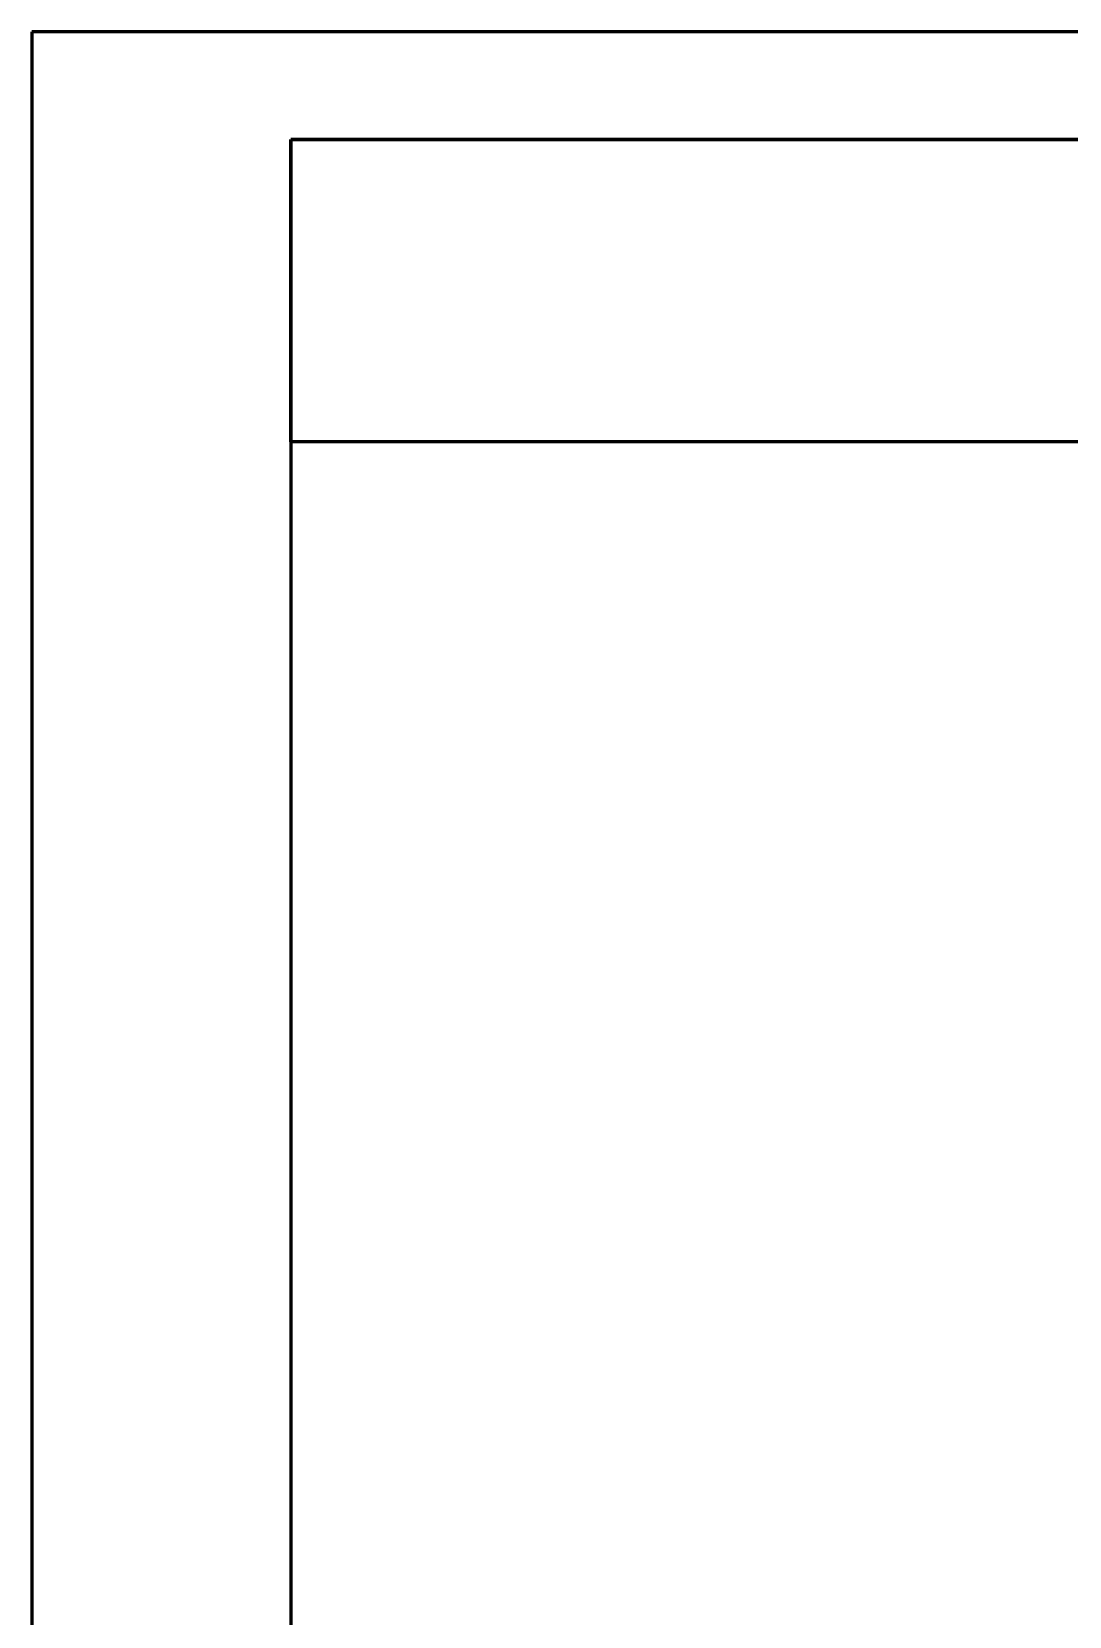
# Model space of a CAD drawing. Extents: x 8 to 849, y 720 to 1314.
# Drawn here: x 8 to 56.1, y 1240.6 to 1314 of the extents above; entities that cross this region are included whole.
import ezdxf

# ---------------------------------------------------------------- set-up
doc = ezdxf.new("R2010")
doc.units = 0
doc.header["$MEASUREMENT"] = 0
doc.linetypes.add('K5LT_BASIC', pattern=[0])
doc.layers.add('0 VIEW0', color=7, linetype='Continuous')

# ---------------------------------------------------------------- blocks, each defined once
blk = doc.blocks.new('*U')
at = {"layer": '0 VIEW0', "color": 5, "linetype": 'K5LT_BASIC', "lineweight": 60}
for p, q in [((849, 1314), (8, 1314)), ((8, 1314), (8, 720)), ((836, 1309), (20, 1309)), ((20, 1309), (20, 725)), ((20, 1309), (90, 1309)), ((20, 1295), (20, 1309)), ((90, 1295), (20, 1295))]:
    blk.add_line(p, q, dxfattribs=at)

msp = doc.modelspace()

# ---------------------------------------------------------------- block references
at = {"layer": '0 VIEW0'}
msp.add_blockref('*U', (0, 0), dxfattribs=at)
msp.add_blockref('*U', (0, 0), dxfattribs=at)
msp.add_blockref('*U', (0, 0), dxfattribs=at)
msp.add_blockref('*U', (0, 0), dxfattribs=at)

doc.saveas('drawing.dxf')
